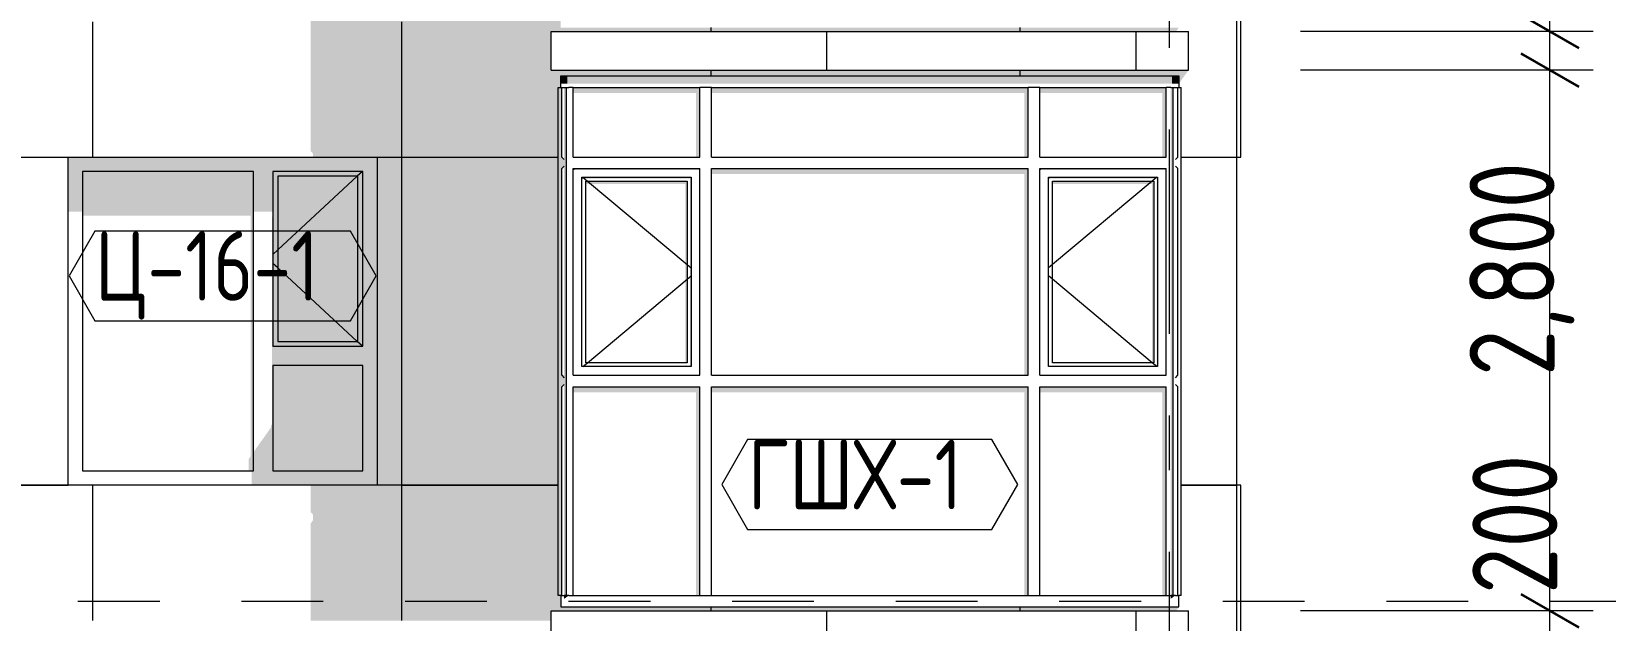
# Model space of a CAD drawing. Header units: millimetres. Extents: x 18162 to 7085488, y 72188 to 247925.
# Drawn here: x 5830619 to 5838767, y 121284 to 124334 of the extents above; entities that cross this region are included whole.
import ezdxf
from ezdxf.enums import TextEntityAlignment as Align

# ---------------------------------------------------------------- set-up
doc = ezdxf.new("R2010")
doc.units = ezdxf.units.MM
doc.header["$MEASUREMENT"] = 0
doc.linetypes.add('Dashed', pattern=[423.333333, 211.666667, -211.666667])
doc.linetypes.add('Double Dashed', pattern=[1093.611073, 529.166651, -211.666656, 141.111112, -211.666656])
for name, color, linetype in [('Archicad Windows', 7, 'Continuous'), ('Finish - Wall', 7, 'Continuous'), ('Structural - Bearing', 7, 'Continuous'), ('Structural - Grid', 7, 'Continuous')]:
    doc.layers.add(name, color=color, linetype=linetype)
doc.styles.add('GENERATED_STYLE_3', font='', dxfattribs={"width": 0.8})
doc.styles.get('GENERATED_STYLE_3').set_extended_font_data('ISOCPEUR MON')
doc.dimstyles.new('GENERATED_STYLE__19', dxfattribs={"dimtxt": 440.00001, "dimasz": 228, "dimexe": 0.18, "dimexo": 31028.935828, "dimgap": 0, "dimtad": 1, "dimdec": 0, "dimzin": 0, "dimdsep": 46, "dimtxsty": 'GENERATED_STYLE_3', "dimblk": 'ARROWHEAD_2', "dimblk1": 'ARROWHEAD_2', "dimblk2": 'ARROWHEAD_2', "dimcen": 0.09, "dimclrd": 13, "dimclre": 13, "dimclrt": 13, "dimadec": 0, "dimazin": 0, "dimtfac": 1, "dimtdec": 4, "dimtmove": 0, "dimatfit": 3, "dimfxl": 1, "dimtolj": 1, "dimtzin": 0, "dimarcsym": 0})
doc.dimstyles.new('GENERATED_STYLE__27', dxfattribs={"dimtxt": 440.00001, "dimasz": 228, "dimexe": 0.18, "dimexo": 1666.115523, "dimgap": 0, "dimtad": 1, "dimdec": 0, "dimzin": 0, "dimdsep": 46, "dimtxsty": 'GENERATED_STYLE_3', "dimblk": 'ARROWHEAD_2', "dimblk1": 'ARROWHEAD_2', "dimblk2": 'ARROWHEAD_2', "dimcen": 0.09, "dimclrd": 13, "dimclre": 13, "dimclrt": 13, "dimadec": 0, "dimazin": 0, "dimtfac": 1, "dimtdec": 4, "dimtmove": 0, "dimatfit": 3, "dimfxl": 1, "dimtolj": 1, "dimtzin": 0, "dimarcsym": 0})

# ---------------------------------------------------------------- blocks, each defined once
blk = doc.blocks.new('*X2308', base_point=(5785635.3, 106384.1))
at = {"layer": 'Structural - Bearing', "color": 8, "linetype": 'Continuous', "lineweight": 13}
for p, q in [((5830935.3, 124284.1), (5830935.3, 123684.1)), ((5832535.3, 124284.1), (5832535.3, 121984.1)), ((5834135.3, 124134.1), (5834135.3, 124104.1)), ((5835735.3, 124134.1), (5835735.3, 124104.1)), ((5830435.3, 123684.1), (5830808.8, 123684.1)), ((5832408.8, 123684.1), (5832535.3, 123684.1)), ((5832535.3, 123684.1), (5833346.4, 123684.1)), ((5836571.2, 123684.1), (5836835.3, 123684.1)), ((5836835.3, 123684.1), (5836858.8, 123684.1)), ((5830808.8, 121984.1), (5830435.3, 121984.1)), ((5830435.3, 121984.1), (5830808.8, 121984.1)), ((5830935.3, 121984.1), (5830935.3, 121384.1)), ((5832535.3, 121984.1), (5832408.8, 121984.1)), ((5832535.3, 121984.1), (5833346.4, 121984.1)), ((5832535.3, 121984.1), (5832535.3, 121384.1)), ((5833346.4, 121984.1), (5832535.3, 121984.1)), ((5836571.2, 121984.1), (5836835.3, 121984.1)), ((5836835.3, 121984.1), (5836571.2, 121984.1)), ((5836858.8, 121984.1), (5836835.3, 121984.1)), ((5836835.3, 121984.1), (5836858.8, 121984.1)), ((5830935.3, 121384.1), (5830935.3, 121284.1)), ((5832535.3, 121384.1), (5832535.3, 121284.1)), ((5834135.3, 121354.1), (5834135.3, 121334.1)), ((5835735.3, 121354.1), (5835735.3, 121334.1))]:
    blk.add_line(p, q, dxfattribs=at)
blk = doc.blocks.new('*X2310', base_point=(5785635.3, 106384.1))
at = {"layer": 'Structural - Bearing', "color": 7, "linetype": 'Continuous', "lineweight": 9}
for p, q in [((5834735.3, 121334.1), (5834735.3, 121134.1)), ((5836335.3, 121334.1), (5836335.3, 121134.1))]:
    blk.add_line(p, q, dxfattribs=at)
blk = doc.blocks.new('*X2314', base_point=(5785635.3, 106384.1))
at = {"layer": 'Structural - Bearing', "color": 8, "linetype": 'Continuous', "lineweight": 13}
for p, q in [((5830935.3, 124384.1), (5830935.3, 124284.1)), ((5832535.3, 124384.1), (5832535.3, 124284.1)), ((5834135.3, 124354.1), (5834135.3, 124334.1)), ((5835735.3, 124354.1), (5835735.3, 124334.1))]:
    blk.add_line(p, q, dxfattribs=at)
blk = doc.blocks.new('*X2316', base_point=(5785635.3, 106384.1))
at = {"layer": 'Structural - Bearing', "color": 7, "linetype": 'Continuous', "lineweight": 9}
for p, q in [((5834735.3, 124334.1), (5834735.3, 124134.1)), ((5836335.3, 124334.1), (5836335.3, 124134.1))]:
    blk.add_line(p, q, dxfattribs=at)
blk = doc.blocks.new('*D2602', base_point=(5785635.3, 106384.1))
at = {"color": 12, "linetype": 'Continuous', "lineweight": 35}
for p, q in [((5838328.4, 121420.7), (5838628.4, 121247.5)), ((5838328.4, 121220.7), (5838628.4, 121047.5))]:
    blk.add_line(p, q, dxfattribs=at)
at = {"color": 13, "linetype": 'Continuous', "lineweight": 13}
for p, q in [((5838478.4, 121134.1), (5838478.4, 121334.1)), ((5838703.4, 121134.1), (5837187.8, 121134.1))]:
    blk.add_line(p, q, dxfattribs=at)
blk = doc.blocks.new('ARROWHEAD_2')
at = {"color": 0, "linetype": 'Continuous', "lineweight": 0}
for p, q in [((-0.378, -0.655), (0.378, 0.655)), ((0, 0), (-1, 0))]:
    blk.add_line(p, q, dxfattribs=at)
blk = doc.blocks.new('*D2603', base_point=(5785635.3, 106384.1))
at = {"color": 12, "linetype": 'Continuous', "lineweight": 35}
for p, q in [((5838328.4, 124220.7), (5838628.4, 124047.5)), ((5838328.4, 121420.7), (5838628.4, 121247.5))]:
    blk.add_line(p, q, dxfattribs=at)
at = {"color": 13, "linetype": 'Continuous', "lineweight": 13}
for p, q in [((5838703.4, 124134.1), (5837187.8, 124134.1)), ((5838478.4, 121334.1), (5838478.4, 124134.1)), ((5838703.4, 121334.1), (5837187.8, 121334.1)), ((5838478.4, 121134.1), (5838478.4, 121334.1))]:
    blk.add_line(p, q, dxfattribs=at)
at = {"color": 13, "lineweight": 13, "char_height": 440, "attachment_point": 7, "rotation": 90, "style": 'GENERATED_STYLE_3'}
for s, insert in [('\\A1;{\\pql;\\fISOCPEUR MON|b0|i0|c0|p0;\\W0.800000;2,800}', (5838605.9, 122549.6)), ('\\A1;{\\pql;\\fISOCPEUR MON|b0|i0|c0|p0;\\W0.800000;200}', (5838518.1, 121420.8))]:
    blk.add_mtext(s, dxfattribs=dict(at, insert=insert))
blk = doc.blocks.new('*D2604', base_point=(5785635.3, 106384.1))
at = {"color": 12, "linetype": 'Continuous', "lineweight": 35}
for p, q in [((5838328.4, 124420.7), (5838628.4, 124247.5)), ((5838328.4, 124220.7), (5838628.4, 124047.5))]:
    blk.add_line(p, q, dxfattribs=at)
at = {"color": 13, "linetype": 'Continuous', "lineweight": 13}
for p, q in [((5838703.4, 124334.1), (5837187.8, 124334.1)), ((5838478.4, 124134.1), (5838478.4, 124334.1)), ((5838703.4, 124134.1), (5837187.8, 124134.1))]:
    blk.add_line(p, q, dxfattribs=at)
blk = doc.blocks.new('*D2605', base_point=(5785635.3, 106384.1))
at = {"color": 12, "linetype": 'Continuous', "lineweight": 35}
for p, q in [((5838328.4, 127220.7), (5838628.4, 127047.5)), ((5838328.4, 124420.7), (5838628.4, 124247.5))]:
    blk.add_line(p, q, dxfattribs=at)
at = {"color": 13, "linetype": 'Continuous', "lineweight": 13}
for p, q in [((5838703.4, 127134.1), (5837187.8, 127134.1)), ((5838478.4, 124334.1), (5838478.4, 127134.1)), ((5838703.4, 124334.1), (5837187.8, 124334.1))]:
    blk.add_line(p, q, dxfattribs=at)
at = {"color": 13, "lineweight": 13, "char_height": 440, "attachment_point": 7, "rotation": 90, "style": 'GENERATED_STYLE_3'}
for s, insert in [('\\A1;{\\pql;\\fISOCPEUR MON|b0|i0|c0|p0;\\W0.800000;2,800}', (5838605.9, 125549.6)), ('\\A1;{\\pql;\\fISOCPEUR MON|b0|i0|c0|p0;\\W0.800000;200}', (5838518.1, 124420.8))]:
    blk.add_mtext(s, dxfattribs=dict(at, insert=insert))
blk = doc.blocks.new('*D2629', base_point=(5785635.3, 106384.1))
at = {"color": 12, "linetype": 'Continuous', "lineweight": 35}
for p, q in [((5839537.7, 145220.7), (5839837.7, 145047.5)), ((5839537.7, 112420.7), (5839837.7, 112247.5))]:
    blk.add_line(p, q, dxfattribs=at)
at = {"color": 13, "linetype": 'Continuous', "lineweight": 13}
for p, q in [((5839912.7, 145134.1), (5838644.5, 145134.1)), ((5839687.7, 112334.1), (5839687.7, 145134.1)), ((5839912.7, 112334.1), (5838644.5, 112334.1))]:
    blk.add_line(p, q, dxfattribs=at)
at = {"color": 13, "lineweight": 13, "char_height": 440, "attachment_point": 7, "rotation": 90, "style": 'GENERATED_STYLE_3'}
for s, insert in [('\\A1;{\\pql;\\fISOCPEUR MON|b0|i0|c0|p0;\\W0.800000;200}', (5839727.4, 144309.7)), ('\\A1;{\\pql;\\fISOCPEUR MON|b0|i0|c0|p0;\\W0.800000;32,800}', (5839815.2, 127689))]:
    blk.add_mtext(s, dxfattribs=dict(at, insert=insert))
blk = doc.blocks.new('Label_134_3', base_point=(5831608.8, 122834.1))
at = {"color": 13, "linetype": 'Continuous', "lineweight": 13, "flags": 128}
blk.add_lwpolyline([(5830813.7, 123068.3), (5830947.8, 122836.1), (5832269.9, 122836.1), (5832404, 123068.3), (5832269.9, 123300.6), (5830947.8, 123300.6)], close=True, dxfattribs=at)
at = {"color": 13, "lineweight": 13, "insert": (5830947.8, 123299.9), "char_height": 360, "attachment_point": 1, "style": 'GENERATED_STYLE_3'}
blk.add_mtext('\\A1;{\\pql;\\pt0,253000;\\fISOCPEUR MON|b0|i0|c0|p0;\\W0.800000;Ц-16-1\\fISOCPEUR MON|b0|i0|c0|p0;\\W0.800000;\\A1{\\H.66x;\\S^  ;}\\fISOCPEUR MON|b0|i0|c0|p0;\\W0.800000;\\fISOCPEUR MON|b0|i0|c0|p0;\\W0.800000;\\A1{\\H.66x;\\S^  ;}\\fISOCPEUR MON|b0|i0|c0|p0;\\W0.800000; \\fISOCPEUR MON|b0|i0|c0|p0;\\W0.800000;\\fISOCPEUR MON|b0|i0|c0|p0;\\W0.800000;\\fISOCPEUR MON|b0|i0|c0|p0;\\W0.800000;\\fISOCPEUR MON|b0|i0|c0|p0;\\W0.800000;\\fISOCPEUR MON|b0|i0|c0|p0;\\W0.800000;\\fISOCPEUR MON|b0|i0|c0|p0;\\W0.800000;\\fISOCPEUR MON|b0|i0|c0|p0;\\W0.800000;\\fISOCPEUR MON|b0|i0|c0|p0;\\W0.800000;\\fISOCPEUR MON|b0|i0|c0|p0;\\W0.800000;\\fISOCPEUR MON|b0|i0|c0|p0;\\W0.800000;\\fISOCPEUR MON|b0|i0|c0|p0;\\W0.800000;\\fISOCPEUR MON|b0|i0|c0|p0;\\W0.800000;\\fISOCPEUR MON|b0|i0|c0|p0;\\W0.800000;\\fISOCPEUR MON|b0|i0|c0|p0;\\W0.800000;\\fISOCPEUR MON|b0|i0|c0|p0;\\W0.800000;\\fISOCPEUR MON|b0|i0|c0|p0;\\W0.800000;\\fISOCPEUR MON|b0|i0|c0|p0;\\W0.800000;\\fISOCPEUR MON|b0|i0|c0|p0;\\W0.800000;\\fISOCPEUR MON|b0|i0|c0|p0;\\W0.800000;\\fISOCPEUR MON|b0|i0|c0|p0;\\W0.800000;\\fISOCPEUR MON|b0|i0|c0|p0;\\W0.800000;\\fISOCPEUR MON|b0|i0|c0|p0;\\W0.800000;\\fISOCPEUR MON|b0|i0|c0|p0;\\W0.800000;\\fISOCPEUR MON|b0|i0|c0|p0;\\W0.800000;\\fISOCPEUR MON|b0|i0|c0|p0;\\W0.800000;\\fISOCPEUR MON|b0|i0|c0|p0;\\W0.800000;\\fISOCPEUR MON|b0|i0|c0|p0;\\W0.800000;\\fISOCPEUR MON|b0|i0|c0|p0;\\W0.800000;\\fISOCPEUR MON|b0|i0|c0|p0;\\W0.800000;\\fISOCPEUR MON|b0|i0|c0|p0;\\W0.800000;\\fISOCPEUR MON|b0|i0|c0|p0;\\W0.800000;\\fISOCPEUR MON|b0|i0|c0|p0;\\W0.800000;\\fISOCPEUR MON|b0|i0|c0|p0;\\W0.800000;\\fISOCPEUR MON|b0|i0|c0|p0;\\W0.800000;\\fISOCPEUR MON|b0|i0|c0|p0;\\W0.800000;\\fISOCPEUR MON|b0|i0|c0|p0;\\W0.800000;\\fISOCPEUR MON|b0|i0|c0|p0;\\W0.800000;\\fISOCPEUR MON|b0|i0|c0|p0;\\W0.800000;\\fISOCPEUR MON|b0|i0|c0|p0;\\W0.800000;\\fISOCPEUR MON|b0|i0|c0|p0;\\W0.800000;\\fISOCPEUR MON|b0|i0|c0|p0;\\W0.800000;\\fISOCPEUR MON|b0|i0|c0|p0;\\W0.800000;\\fISOCPEUR MON|b0|i0|c0|p0;\\W0.800000;}', dxfattribs=at)
blk = doc.blocks.new('Label_218_3', base_point=(5834958.8, 121754.1))
at = {"color": 13, "linetype": 'Continuous', "lineweight": 13, "flags": 128}
blk.add_lwpolyline([(5834192.4, 121988.3), (5834326.5, 121756.1), (5835591.1, 121756.1), (5835725.2, 121988.3), (5835591.1, 122220.6), (5834326.5, 122220.6)], close=True, dxfattribs=at)
at = {"color": 13, "lineweight": 13, "insert": (5834326.5, 122219.9), "char_height": 360, "attachment_point": 1, "style": 'GENERATED_STYLE_3'}
blk.add_mtext('\\A1;{\\pql;\\pt0,253000;\\fISOCPEUR MON|b0|i0|c0|p0;\\W0.800000;ГШХ-1\\fISOCPEUR MON|b0|i0|c0|p0;\\W0.800000;\\A1{\\H.66x;\\S^  ;}\\fISOCPEUR MON|b0|i0|c0|p0;\\W0.800000;\\fISOCPEUR MON|b0|i0|c0|p0;\\W0.800000;\\A1{\\H.66x;\\S^  ;}\\fISOCPEUR MON|b0|i0|c0|p0;\\W0.800000; \\fISOCPEUR MON|b0|i0|c0|p0;\\W0.800000;\\fISOCPEUR MON|b0|i0|c0|p0;\\W0.800000;\\fISOCPEUR MON|b0|i0|c0|p0;\\W0.800000;\\fISOCPEUR MON|b0|i0|c0|p0;\\W0.800000;\\fISOCPEUR MON|b0|i0|c0|p0;\\W0.800000;\\fISOCPEUR MON|b0|i0|c0|p0;\\W0.800000;\\fISOCPEUR MON|b0|i0|c0|p0;\\W0.800000;\\fISOCPEUR MON|b0|i0|c0|p0;\\W0.800000;\\fISOCPEUR MON|b0|i0|c0|p0;\\W0.800000;\\fISOCPEUR MON|b0|i0|c0|p0;\\W0.800000;\\fISOCPEUR MON|b0|i0|c0|p0;\\W0.800000;\\fISOCPEUR MON|b0|i0|c0|p0;\\W0.800000;\\fISOCPEUR MON|b0|i0|c0|p0;\\W0.800000;\\fISOCPEUR MON|b0|i0|c0|p0;\\W0.800000;\\fISOCPEUR MON|b0|i0|c0|p0;\\W0.800000;\\fISOCPEUR MON|b0|i0|c0|p0;\\W0.800000;\\fISOCPEUR MON|b0|i0|c0|p0;\\W0.800000;\\fISOCPEUR MON|b0|i0|c0|p0;\\W0.800000;\\fISOCPEUR MON|b0|i0|c0|p0;\\W0.800000;\\fISOCPEUR MON|b0|i0|c0|p0;\\W0.800000;\\fISOCPEUR MON|b0|i0|c0|p0;\\W0.800000;\\fISOCPEUR MON|b0|i0|c0|p0;\\W0.800000;\\fISOCPEUR MON|b0|i0|c0|p0;\\W0.800000;\\fISOCPEUR MON|b0|i0|c0|p0;\\W0.800000;\\fISOCPEUR MON|b0|i0|c0|p0;\\W0.800000;\\fISOCPEUR MON|b0|i0|c0|p0;\\W0.800000;\\fISOCPEUR MON|b0|i0|c0|p0;\\W0.800000;\\fISOCPEUR MON|b0|i0|c0|p0;\\W0.800000;\\fISOCPEUR MON|b0|i0|c0|p0;\\W0.800000;\\fISOCPEUR MON|b0|i0|c0|p0;\\W0.800000;\\fISOCPEUR MON|b0|i0|c0|p0;\\W0.800000;\\fISOCPEUR MON|b0|i0|c0|p0;\\W0.800000;\\fISOCPEUR MON|b0|i0|c0|p0;\\W0.800000;\\fISOCPEUR MON|b0|i0|c0|p0;\\W0.800000;\\fISOCPEUR MON|b0|i0|c0|p0;\\W0.800000;\\fISOCPEUR MON|b0|i0|c0|p0;\\W0.800000;\\fISOCPEUR MON|b0|i0|c0|p0;\\W0.800000;\\fISOCPEUR MON|b0|i0|c0|p0;\\W0.800000;\\fISOCPEUR MON|b0|i0|c0|p0;\\W0.800000;\\fISOCPEUR MON|b0|i0|c0|p0;\\W0.800000;\\fISOCPEUR MON|b0|i0|c0|p0;\\W0.800000;\\fISOCPEUR MON|b0|i0|c0|p0;\\W0.800000;\\fISOCPEUR MON|b0|i0|c0|p0;\\W0.800000;}', dxfattribs=at)
blk = doc.blocks.new('Standard grid marker[379]_3', base_point=(5836508.8, 166384.1))
at = {"layer": 'Structural - Grid', "color": 13, "linetype": 'Double Dashed', "lineweight": 13, "ltscale": 2}
blk.add_line((5836508.8, 165384.1), (5836508.8, 100884.1), dxfattribs=at)
at = {"layer": 'Structural - Grid', "color": 13, "lineweight": 13, "style": 'GENERATED_STYLE_3'}
blk.add_attdef('AC_MarkerText_1', text='', height=500, rotation=360, dxfattribs=at).set_placement((5836508.8, 99534.1), align=Align.TOP_CENTER)

msp = doc.modelspace()

# ---------------------------------------------------------------- hatches: boundary and pattern name
at = {"layer": 'Archicad Windows', "linetype": 'Continuous', "lineweight": 0}
for points in [[(5831768.8, 123609.1), (5831868.8, 123609.1), (5832333.8, 123609.1), (5832408.8, 123609.1), (5832408.8, 123684.1), (5830808.8, 123684.1), (5830808.8, 123609.1), (5830883.8, 123609.1)], [(5830883.8, 123609.1), (5830808.8, 123609.1), (5830808.8, 123401.2), (5830883.8, 123401.2)], [(5831768.8, 123609.1), (5830883.8, 123609.1), (5830883.8, 123380), (5831753.8, 123380), (5831753.8, 122135), (5831743.8, 122120.8), (5831743.8, 122059.1), (5831768.8, 122059.1)], [(5831868.8, 123609.1), (5831768.8, 123609.1), (5831768.8, 123401.2), (5831868.8, 123401.2)], [(5832333.8, 123609.1), (5831868.8, 123609.1), (5831868.8, 123584.1), (5831893.8, 123584.1), (5832308.8, 123584.1), (5832333.8, 123584.1)], [(5831893.8, 123584.1), (5831868.8, 123584.1), (5831868.8, 122729.1), (5831893.8, 122729.1)], [(5832308.8, 122729.1), (5832308.8, 123584.1), (5831893.8, 123584.1), (5831893.8, 122729.1)], [(5832308.8, 122729.1), (5832333.8, 122729.1), (5832333.8, 123584.1), (5832308.8, 123584.1)], [(5832333.8, 122704.1), (5832333.8, 122604.1), (5832333.8, 122059.1), (5832408.8, 122059.1), (5832408.8, 123609.1), (5832333.8, 123609.1)], [(5831858.8, 122283.5), (5831768.8, 122156.2), (5831768.8, 122059.1), (5831868.8, 122059.1), (5831868.8, 123379.8), (5831863.8, 123372.7), (5831863.8, 122299.8), (5831858.8, 122292.7)], [(5831893.8, 122729.1), (5831868.8, 122729.1), (5831868.8, 122704.1), (5832333.8, 122704.1), (5832333.8, 122729.1), (5832308.8, 122729.1)], [(5832333.8, 122604.1), (5832333.8, 122704.1), (5831868.8, 122704.1), (5831868.8, 122604.1)], [(5832333.8, 122059.1), (5832333.8, 122604.1), (5831868.8, 122604.1), (5831868.8, 122059.1)], [(5832408.8, 122059.1), (5831758.8, 122059.1), (5831758.8, 121984.1), (5832408.8, 121984.1)]]:
    msp.add_hatch(color=49, dxfattribs=at).paths.add_polyline_path(points)
at = {"layer": 'Finish - Wall', "linetype": 'Continuous', "lineweight": 0}
for points in [[(5833358.8, 124104.1), (5833358.8, 124063.4), (5833393.8, 124063.4), (5833393.8, 124104.1)], [(5833393.8, 124104.1), (5833393.8, 124063.4), (5834108.8, 124063.4), (5834108.8, 124104.1)], [(5834108.8, 124063.4), (5835808.8, 124063.4), (5835808.8, 124104.1), (5834108.8, 124104.1)], [(5835808.8, 124104.1), (5835808.8, 124063.4), (5836523.8, 124063.4), (5836523.8, 124104.1)], [(5836558.8, 124104.1), (5836523.8, 124104.1), (5836523.8, 124063.4), (5836558.8, 124063.4)], [(5833363.8, 124044.1), (5833346.4, 124044.1), (5833346.4, 123654.1), (5833388.8, 123654.1), (5833388.8, 124044.1), (5833376.4, 124044.1), (5833376.4, 123671.5), (5833363.8, 123684.1)], [(5833423.8, 124044.1), (5833423.8, 124015.8), (5834058.8, 124015.8), (5834058.8, 123684.1), (5834078.8, 123684.1), (5834078.8, 124044.1)], [(5834138.8, 124015.8), (5835758.8, 124015.8), (5835758.8, 123684.1), (5835778.8, 123684.1), (5835778.8, 124044.1), (5834138.8, 124044.1)], [(5835838.8, 124015.8), (5836473.8, 124015.8), (5836473.8, 123684.1), (5836493.8, 123684.1), (5836493.8, 124044.1), (5835838.8, 124044.1)], [(5836516.4, 123654.1), (5836528.8, 123654.1), (5836528.8, 124044.1), (5836516.4, 124044.1)], [(5836553.8, 124044.1), (5836553.8, 124037), (5836558.8, 124044.1)], [(5834078.8, 123624.1), (5833423.8, 123624.1), (5833430.9, 123617), (5834071.8, 123617)], [(5833430.9, 123617), (5833423.8, 123624.1), (5833423.8, 123617)], [(5834071.8, 123617), (5834073.8, 123617), (5834073.8, 122559.1), (5834078.8, 122554.1), (5834078.8, 123624.1)], [(5834138.8, 123624.1), (5834138.8, 123595.8), (5835758.8, 123595.8), (5835758.8, 122554.1), (5835778.8, 122554.1), (5835778.8, 123624.1)], [(5836493.8, 123624.1), (5835838.8, 123624.1), (5835845.9, 123617), (5836486.8, 123617)], [(5835838.8, 123624.1), (5835838.8, 123617), (5835845.9, 123617)], [(5836486.8, 123617), (5836488.8, 123617), (5836488.8, 122559.1), (5836493.8, 122554.1), (5836493.8, 123624.1)], [(5836516.4, 122524.1), (5836528.8, 122524.1), (5836528.8, 123654.1), (5836516.4, 123654.1)], [(5836541.2, 123671.5), (5836547.5, 123675.2), (5836553.8, 123684.1)], [(5833475.9, 123572), (5833468.8, 123579.1), (5833468.8, 123572)], [(5833468.8, 123579.1), (5833475.9, 123572), (5834026.8, 123572), (5834033.8, 123579.1)], [(5833488.8, 123544.9), (5834003.8, 123544.9), (5834003.8, 122619.1), (5834013.8, 122619.1), (5834013.8, 123559.1), (5833488.8, 123559.1)], [(5834026.8, 123572), (5834028.8, 123572), (5834028.8, 122604.1), (5834033.8, 122599.1), (5834033.8, 123579.1)], [(5835890.9, 123572), (5835883.8, 123579.1), (5835883.8, 123572)], [(5835883.8, 123579.1), (5835890.9, 123572), (5836441.8, 123572), (5836448.8, 123579.1)], [(5836428.8, 123559.1), (5835903.8, 123559.1), (5835903.8, 123544.9), (5836418.8, 123544.9), (5836418.8, 122619.1), (5836428.8, 122619.1)], [(5836441.8, 123572), (5836443.8, 123572), (5836443.8, 122604.1), (5836448.8, 122599.1), (5836448.8, 123579.1)], [(5834028.8, 122599.1), (5834033.8, 122599.1), (5834028.8, 122604.1)], [(5834073.8, 122554.1), (5834078.8, 122554.1), (5834073.8, 122559.1)], [(5836443.8, 122599.1), (5836448.8, 122599.1), (5836443.8, 122604.1)], [(5836488.8, 122554.1), (5836493.8, 122554.1), (5836488.8, 122559.1)], [(5836553.8, 122554.1), (5836541.2, 122541.5), (5836547.5, 122545.2)], [(5833346.4, 121414.1), (5833363.8, 121414.1), (5833363.8, 122494.1), (5833376.4, 122506.6), (5833376.4, 121414.1), (5833388.8, 121414.1), (5833388.8, 122524.1), (5833346.4, 122524.1)], [(5833423.8, 122494.1), (5833423.8, 122465.8), (5834058.8, 122465.8), (5834058.8, 121414.1), (5834078.8, 121414.1), (5834078.8, 122494.1)], [(5835778.8, 122494.1), (5834138.8, 122494.1), (5834138.8, 122465.8), (5835758.8, 122465.8), (5835758.8, 121414.1), (5835778.8, 121414.1)], [(5835838.8, 122465.8), (5836473.8, 122465.8), (5836473.8, 121414.1), (5836493.8, 121414.1), (5836493.8, 122494.1), (5835838.8, 122494.1)], [(5836516.4, 121414.1), (5836528.8, 121414.1), (5836528.8, 122524.1), (5836516.4, 122524.1)], [(5833376.4, 121396.5), (5833393.8, 121408.8), (5833393.8, 121414.1), (5833376.4, 121414.1)], [(5833401.2, 121414.1), (5833393.8, 121414.1), (5833393.8, 121408.8)], [(5836516.4, 121414.1), (5836516.4, 121396.5), (5836523.8, 121401.7), (5836523.8, 121414.1)], [(5836541.2, 121414.1), (5836523.8, 121414.1), (5836523.8, 121401.7)]]:
    msp.add_hatch(color=49, dxfattribs=at).paths.add_polyline_path(points)
h = msp.add_hatch(color=49, dxfattribs=at)
h.paths.add_polyline_path([(5833388.8, 123654.1), (5833346.4, 123654.1), (5833346.4, 122524.1), (5833388.8, 122524.1)])
h.paths.add_polyline_path([(5833363.8, 123624.1), (5833376.4, 123636.6), (5833376.4, 122541.5), (5833363.8, 122554.1)], flags=0)
at = {"layer": 'Structural - Bearing', "linetype": 'Continuous', "lineweight": 0}
for points in [[(5832063.8, 127284.1), (5832063.8, 126715.6), (5832076.4, 126703), (5832076.4, 126684.1), (5832408.8, 126684.1), (5832408.8, 124984.1), (5832063.8, 124984.1), (5832063.8, 124845.6), (5832076.4, 124833), (5832076.4, 124803.4), (5832063.8, 124785.6), (5832063.8, 124284.1), (5833308.8, 124284.1), (5833308.8, 124334.1), (5836544.7, 124334.1), (5836558.8, 124354.1), (5833358.8, 124354.1), (5833358.8, 124414.1), (5833346.4, 124414.1), (5833346.4, 127044.1), (5833358.8, 127044.1), (5833358.8, 127104.1), (5836558.8, 127104.1), (5836558.8, 127063.4), (5836608.8, 127134.1), (5833308.8, 127134.1), (5833308.8, 127284.1)], [(5832063.8, 123715.6), (5832076.4, 123703), (5832076.4, 123684.1), (5832408.8, 123684.1), (5832408.8, 121984.1), (5832063.8, 121984.1), (5832063.8, 121845.6), (5832076.4, 121833), (5832076.4, 121803.4), (5832063.8, 121785.6), (5832063.8, 121284.1), (5833308.8, 121284.1), (5833308.8, 121334.1), (5836544.7, 121334.1), (5836558.8, 121354.1), (5833358.8, 121354.1), (5833358.8, 121414.1), (5833346.4, 121414.1), (5833346.4, 124044.1), (5833358.8, 124044.1), (5833358.8, 124104.1), (5836558.8, 124104.1), (5836558.8, 124063.4), (5836608.8, 124134.1), (5833308.8, 124134.1), (5833308.8, 124284.1), (5832063.8, 124284.1)]]:
    msp.add_hatch(color=49, dxfattribs=at).paths.add_polyline_path(points)

# ---------------------------------------------------------------- linework, layer by layer
at = {"color": 8, "linetype": 'Dashed', "lineweight": 13, "ltscale": 2}
msp.add_line((5800379.4, 121384.1), (5841359.8, 121384.1), dxfattribs=at)
at = {"layer": 'Archicad Windows', "color": 7, "linetype": 'Continuous', "lineweight": 13}
for p, q in [((5830808.8, 121984.1), (5830808.8, 123684.1)), ((5830808.8, 123684.1), (5832408.8, 123684.1)), ((5832408.8, 123684.1), (5832408.8, 121984.1)), ((5832408.8, 121984.1), (5830808.8, 121984.1))]:
    msp.add_line(p, q, dxfattribs=at)
at = {"layer": 'Archicad Windows', "color": 7, "linetype": 'Continuous', "lineweight": 9}
for p, q in [((5830883.8, 123609.1), (5830883.8, 122059.1)), ((5831768.8, 123609.1), (5830883.8, 123609.1)), ((5831768.8, 122059.1), (5831768.8, 123609.1)), ((5831868.8, 123609.1), (5831868.8, 122704.1)), ((5832333.8, 123609.1), (5831868.8, 123609.1)), ((5831893.8, 123584.1), (5831893.8, 122729.1)), ((5832308.8, 123584.1), (5831893.8, 123584.1)), ((5832304.9, 123584.1), (5831893.8, 123202.9)), ((5832331.9, 123609.1), (5832304.9, 123584.1)), ((5832308.8, 122729.1), (5832308.8, 123584.1)), ((5832333.8, 122704.1), (5832333.8, 123609.1)), ((5831893.8, 123202.9), (5831868.8, 123179.7)), ((5831893.8, 123110.2), (5831868.8, 123133.4)), ((5832304.9, 122729.1), (5831893.8, 123110.2)), ((5831893.8, 122729.1), (5832308.8, 122729.1)), ((5832331.9, 122704.1), (5832304.9, 122729.1)), ((5831868.8, 122704.1), (5832333.8, 122704.1)), ((5831868.8, 122604.1), (5831868.8, 122059.1)), ((5832333.8, 122604.1), (5831868.8, 122604.1)), ((5832333.8, 122059.1), (5832333.8, 122604.1)), ((5830883.8, 122059.1), (5831768.8, 122059.1)), ((5831868.8, 122059.1), (5832333.8, 122059.1))]:
    msp.add_line(p, q, dxfattribs=at)
at = {"layer": 'Finish - Wall', "color": 7, "linetype": 'Continuous', "lineweight": 9}
for p, q in [((5833358.8, 124044.1), (5833358.8, 124104.1)), ((5833358.8, 124104.1), (5833393.8, 124104.1)), ((5833393.8, 124104.1), (5834108.8, 124104.1)), ((5834108.8, 124104.1), (5835808.8, 124104.1)), ((5835808.8, 124104.1), (5836523.8, 124104.1)), ((5836523.8, 124104.1), (5836558.8, 124104.1)), ((5836558.8, 124104.1), (5836558.8, 124044.1)), ((5833346.4, 124044.1), (5833358.8, 124044.1)), ((5833346.4, 123654.1), (5833346.4, 124044.1)), ((5833358.8, 124044.1), (5833363.8, 124044.1)), ((5833363.8, 124044.1), (5833376.4, 124044.1)), ((5833363.8, 123684.1), (5833363.8, 124044.1)), ((5833376.4, 124044.1), (5833388.8, 124044.1)), ((5833388.8, 124044.1), (5833401.2, 124044.1)), ((5833388.8, 123654.1), (5833388.8, 124044.1)), ((5833423.8, 124044.1), (5833401.2, 124044.1)), ((5833423.8, 124044.1), (5834078.8, 124044.1)), ((5833423.8, 123684.1), (5833423.8, 124044.1)), ((5834138.8, 124044.1), (5834078.8, 124044.1)), ((5834078.8, 123684.1), (5834078.8, 124044.1)), ((5834138.8, 124044.1), (5835778.8, 124044.1)), ((5834138.8, 123684.1), (5834138.8, 124044.1)), ((5835838.8, 124044.1), (5835778.8, 124044.1)), ((5835778.8, 123684.1), (5835778.8, 124044.1)), ((5835838.8, 124044.1), (5836493.8, 124044.1)), ((5835838.8, 123684.1), (5835838.8, 124044.1)), ((5836516.4, 124044.1), (5836493.8, 124044.1)), ((5836493.8, 123684.1), (5836493.8, 124044.1)), ((5836516.4, 124044.1), (5836528.8, 124044.1)), ((5836528.8, 124044.1), (5836541.2, 124044.1)), ((5836528.8, 123654.1), (5836528.8, 124044.1)), ((5836541.2, 124044.1), (5836553.8, 124044.1)), ((5836553.8, 124044.1), (5836558.8, 124044.1)), ((5836553.8, 123684.1), (5836553.8, 124044.1)), ((5836558.8, 124044.1), (5836571.2, 124044.1)), ((5836571.2, 123654.1), (5836571.2, 124044.1)), ((5833346.4, 122524.1), (5833346.4, 123654.1)), ((5833363.8, 123684.1), (5833376.4, 123671.5)), ((5833376.4, 123636.6), (5833363.8, 123624.1)), ((5833363.8, 122554.1), (5833363.8, 123624.1)), ((5833388.8, 122524.1), (5833388.8, 123654.1)), ((5833423.8, 123684.1), (5834078.8, 123684.1)), ((5833423.8, 122554.1), (5833423.8, 123624.1)), ((5833423.8, 123624.1), (5834078.8, 123624.1)), ((5834078.8, 122554.1), (5834078.8, 123624.1)), ((5834138.8, 123684.1), (5835778.8, 123684.1)), ((5834138.8, 122554.1), (5834138.8, 123624.1)), ((5834138.8, 123624.1), (5835778.8, 123624.1)), ((5835778.8, 122554.1), (5835778.8, 123624.1)), ((5835838.8, 123684.1), (5836493.8, 123684.1)), ((5835838.8, 122554.1), (5835838.8, 123624.1)), ((5835838.8, 123624.1), (5836493.8, 123624.1)), ((5836493.8, 122554.1), (5836493.8, 123624.1)), ((5836528.8, 122524.1), (5836528.8, 123654.1)), ((5836541.2, 123671.5), (5836553.8, 123684.1)), ((5836553.8, 123624.1), (5836541.2, 123636.6)), ((5836553.8, 122554.1), (5836553.8, 123624.1)), ((5836571.2, 122524.1), (5836571.2, 123654.1)), ((5833468.8, 122599.1), (5833468.8, 123579.1)), ((5833468.8, 123579.1), (5834033.8, 123579.1)), ((5833473.7, 123579.1), (5833497.6, 123559.1)), ((5833488.8, 123559.1), (5834013.8, 123559.1)), ((5833488.8, 122619.1), (5833488.8, 123559.1)), ((5833497.6, 123559.1), (5834013.8, 123126.7)), ((5834013.8, 123559.1), (5834013.8, 122619.1)), ((5834033.8, 123579.1), (5834033.8, 122599.1)), ((5835883.8, 122599.1), (5835883.8, 123579.1)), ((5835883.8, 123579.1), (5836448.8, 123579.1)), ((5835903.8, 123559.1), (5836428.8, 123559.1)), ((5836420.1, 123559.1), (5835903.8, 123126.7)), ((5835903.8, 122619.1), (5835903.8, 123559.1)), ((5836444, 123579.1), (5836420.1, 123559.1)), ((5836428.8, 123559.1), (5836428.8, 122619.1)), ((5836448.8, 123579.1), (5836448.8, 122599.1)), ((5834013.8, 123126.7), (5834033.8, 123110)), ((5835903.8, 123126.7), (5835883.8, 123110)), ((5833497.6, 122619.1), (5834013.8, 123051.4)), ((5834013.8, 123051.4), (5834033.8, 123068.1)), ((5835903.8, 123051.4), (5835883.8, 123068.1)), ((5836420.1, 122619.1), (5835903.8, 123051.4)), ((5833363.8, 122554.1), (5833376.4, 122541.5)), ((5833423.8, 122554.1), (5834078.8, 122554.1)), ((5834033.8, 122599.1), (5833468.8, 122599.1)), ((5833473.7, 122599.1), (5833497.6, 122619.1)), ((5834013.8, 122619.1), (5833488.8, 122619.1)), ((5834138.8, 122554.1), (5835778.8, 122554.1)), ((5835838.8, 122554.1), (5836493.8, 122554.1)), ((5836448.8, 122599.1), (5835883.8, 122599.1)), ((5836428.8, 122619.1), (5835903.8, 122619.1)), ((5836444, 122599.1), (5836420.1, 122619.1)), ((5836541.2, 122541.5), (5836553.8, 122554.1)), ((5833346.4, 121414.1), (5833346.4, 122524.1)), ((5833376.4, 122506.6), (5833363.8, 122494.1)), ((5833363.8, 121414.1), (5833363.8, 122494.1)), ((5833388.8, 121414.1), (5833388.8, 122524.1)), ((5833423.8, 121414.1), (5833423.8, 122494.1)), ((5833423.8, 122494.1), (5834078.8, 122494.1)), ((5834078.8, 121414.1), (5834078.8, 122494.1)), ((5834138.8, 121414.1), (5834138.8, 122494.1)), ((5834138.8, 122494.1), (5835778.8, 122494.1)), ((5835778.8, 121414.1), (5835778.8, 122494.1)), ((5835838.8, 121414.1), (5835838.8, 122494.1)), ((5835838.8, 122494.1), (5836493.8, 122494.1)), ((5836493.8, 121414.1), (5836493.8, 122494.1)), ((5836528.8, 121414.1), (5836528.8, 122524.1)), ((5836553.8, 122494.1), (5836541.2, 122506.6)), ((5836553.8, 121414.1), (5836553.8, 122494.1)), ((5836571.2, 121414.1), (5836571.2, 122524.1)), ((5833358.8, 121414.1), (5833346.4, 121414.1)), ((5833358.8, 121414.1), (5833363.8, 121414.1)), ((5833358.8, 121414.1), (5833358.8, 121354.1)), ((5833363.8, 121414.1), (5833376.4, 121414.1)), ((5833388.8, 121414.1), (5833376.4, 121414.1)), ((5833401.2, 121414.1), (5833388.8, 121414.1)), ((5833401.2, 121414.1), (5833423.8, 121414.1)), ((5833423.8, 121414.1), (5834078.8, 121414.1)), ((5834078.8, 121414.1), (5834138.8, 121414.1)), ((5834138.8, 121414.1), (5835778.8, 121414.1)), ((5835778.8, 121414.1), (5835838.8, 121414.1)), ((5835838.8, 121414.1), (5836493.8, 121414.1)), ((5836493.8, 121414.1), (5836516.4, 121414.1)), ((5836528.8, 121414.1), (5836516.4, 121414.1)), ((5836541.2, 121414.1), (5836528.8, 121414.1)), ((5836541.2, 121414.1), (5836553.8, 121414.1)), ((5836553.8, 121414.1), (5836558.8, 121414.1)), ((5836558.8, 121354.1), (5836558.8, 121414.1)), ((5836571.2, 121414.1), (5836558.8, 121414.1)), ((5833358.8, 121354.1), (5833393.8, 121354.1)), ((5833393.8, 121354.1), (5834108.8, 121354.1)), ((5834108.8, 121354.1), (5835808.8, 121354.1)), ((5835808.8, 121354.1), (5836523.8, 121354.1)), ((5836523.8, 121354.1), (5836558.8, 121354.1))]:
    msp.add_line(p, q, dxfattribs=at)
at = {"layer": 'Structural - Bearing', "color": 7, "linetype": 'Continuous', "lineweight": 13}
for p, q in [((5836858.8, 124284.1), (5836858.8, 127284.1)), ((5836878.8, 123684.1), (5836878.8, 124984.1)), ((5833308.8, 124134.1), (5833308.8, 124334.1)), ((5833308.8, 124334.1), (5836608.8, 124334.1)), ((5836608.8, 124134.1), (5836608.8, 124334.1)), ((5836858.8, 121284.1), (5836858.8, 124284.1)), ((5833308.8, 124134.1), (5836608.8, 124134.1)), ((5836858.8, 123684.1), (5836878.8, 123684.1)), ((5836878.8, 121984.1), (5836858.8, 121984.1)), ((5836878.8, 120684.1), (5836878.8, 121984.1)), ((5833308.8, 121134.1), (5833308.8, 121334.1)), ((5833308.8, 121334.1), (5836608.8, 121334.1)), ((5836608.8, 121134.1), (5836608.8, 121334.1)), ((5836858.8, 118284.1), (5836858.8, 121284.1))]:
    msp.add_line(p, q, dxfattribs=at)

# ---------------------------------------------------------------- block references
at = {"color": 12, "linetype": 'Continuous', "lineweight": 13}
for name, p in [('Label_134_3', (5831608.8, 122834.1)), ('Label_218_3', (5834958.8, 121754.1))]:
    msp.add_blockref(name, p, dxfattribs=at)
at = {"layer": 'Structural - Bearing', "lineweight": 0}
for name in ['*X2314', '*X2308', '*X2316', '*X2310']:
    msp.add_blockref(name, (5785635.3, 106384.1), dxfattribs=at)
at = {"layer": 'Structural - Grid', "color": 13, "linetype": 'Continuous', "lineweight": 13}
msp.add_blockref('Standard grid marker[379]_3', (5836508.8, 166384.1), dxfattribs=at)

# ---------------------------------------------------------------- dimensions: what is measured, and where the dimension line sits
at = {"color": 13, "linetype": 'Continuous', "lineweight": 13}
for base, p1, p2, dimstyle, picture, middle in [((5839687.7, 145134.1), (5837058.8, 112334.1), (5836978.4, 145134.1), 'GENERATED_STYLE__27', '*D2629', (5839379.7, 128593.4)), ((5838478.4, 127134.1), (5805483.8, 124334.1), (5805483.8, 127134.1), 'GENERATED_STYLE__19', '*D2605', (5838170.4, 126286.7)), ((5838478.4, 124334.1), (5805483.8, 124134.1), (5805483.8, 124334.1), 'GENERATED_STYLE__19', '*D2604', (5838170.4, 124923)), ((5838478.4, 124134.1), (5805483.8, 121334.1), (5805483.8, 124134.1), 'GENERATED_STYLE__19', '*D2603', (5838170.4, 123286.7)), ((5838478.4, 121334.1), (5805483.8, 121134.1), (5805483.8, 121334.1), 'GENERATED_STYLE__19', '*D2602', (5838170.4, 121923))]:
    dim = msp.add_linear_dim(base=base, p1=p1, p2=p2, angle=90, dimstyle=dimstyle, dxfattribs=at)
    dim.commit()
    dim.dimension.update_dxf_attribs({"geometry": picture, "text_midpoint": middle, "dimtype": 160, "text_rotation": 90})

doc.saveas('drawing.dxf')
